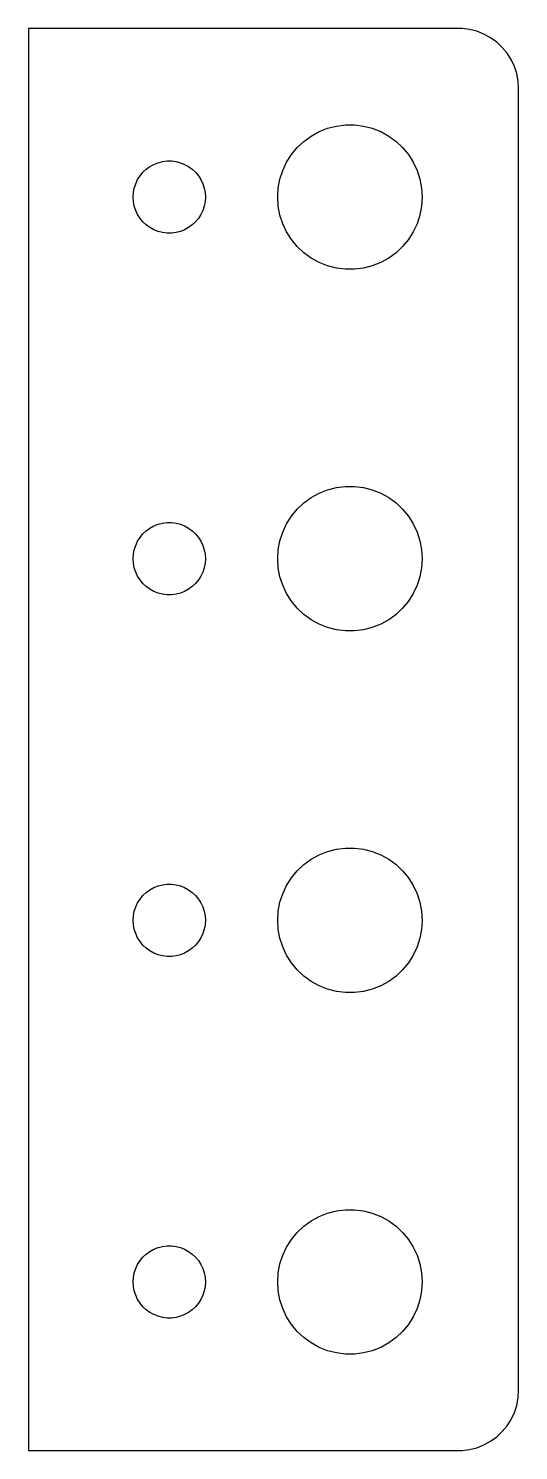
# Model space of a CAD drawing. Header units: metres. Extents: x -30 to 30, y -29 to 236.
# Drawn here: x 9.2 to 29.5, y 39.5 to 98.5 of the extents above; entities that cross this region are included whole.
import ezdxf

# ---------------------------------------------------------------- set-up
doc = ezdxf.new("R2010")
doc.units = ezdxf.units.M

msp = doc.modelspace()

# ---------------------------------------------------------------- linework, layer by layer
for p, q in [((27.157, 98.4951), (9.15286, 98.4951)), ((9.15286, 98.4951), (9.15286, 39.5049)), ((27.4684, 98.4557), (27.157, 98.4951)), ((27.7725, 98.3776), (27.4684, 98.4557)), ((28.0644, 98.2621), (27.7725, 98.3776)), ((28.3396, 98.1108), (28.0644, 98.2621)), ((28.5936, 97.9263), (28.3396, 98.1108)), ((28.8224, 97.7114), (28.5936, 97.9263)), ((29.0225, 97.4695), (28.8224, 97.7114)), ((29.1908, 97.2044), (29.0225, 97.4695)), ((29.3244, 96.9203), (29.1908, 97.2044)), ((29.4214, 96.6217), (29.3244, 96.9203)), ((29.4803, 96.3133), (29.4214, 96.6217)), ((29.5, 96), (29.4803, 96.3133)), ((29.5, 42), (29.5, 96)), ((21.5729, 94.3532), (21.9379, 94.4469)), ((21.9379, 94.4469), (22.3116, 94.4941)), ((22.3116, 94.4941), (22.6884, 94.4941)), ((22.6884, 94.4941), (23.0621, 94.4469)), ((23.0621, 94.4469), (23.427, 94.3532)), ((20.3131, 93.5536), (20.5877, 93.8115)), ((20.5877, 93.8115), (20.8925, 94.033)), ((20.8925, 94.033), (21.2227, 94.2145)), ((21.2227, 94.2145), (21.5729, 94.3532)), ((23.427, 94.3532), (23.7773, 94.2145)), ((23.7773, 94.2145), (24.1075, 94.033)), ((24.1075, 94.033), (24.4123, 93.8115)), ((24.4123, 93.8115), (24.6869, 93.5536)), ((19.8711, 92.9453), (20.0729, 93.2634)), ((20.0729, 93.2634), (20.3131, 93.5536)), ((24.6869, 93.5536), (24.927, 93.2634)), ((24.927, 93.2634), (25.1289, 92.9453)), ((13.9065, 92.5268), (14.0439, 92.6558)), ((14.0439, 92.6558), (14.1963, 92.7665)), ((14.1963, 92.7665), (14.3613, 92.8572)), ((14.3613, 92.8572), (14.5365, 92.9266)), ((14.5365, 92.9266), (14.7189, 92.9734)), ((14.7189, 92.9734), (14.9058, 92.997)), ((14.9058, 92.997), (15.0942, 92.997)), ((15.0942, 92.997), (15.2811, 92.9734)), ((15.2811, 92.9734), (15.4635, 92.9266)), ((15.4635, 92.9266), (15.6387, 92.8572)), ((15.6387, 92.8572), (15.8037, 92.7665)), ((15.8037, 92.7665), (15.9561, 92.6558)), ((15.9561, 92.6558), (16.0934, 92.5268)), ((19.7107, 92.6044), (19.8711, 92.9453)), ((25.1289, 92.9453), (25.2893, 92.6044)), ((13.5471, 91.873), (13.6053, 92.0522)), ((13.6053, 92.0522), (13.6855, 92.2226)), ((13.6855, 92.2226), (13.7865, 92.3817)), ((13.7865, 92.3817), (13.9065, 92.5268)), ((16.0934, 92.5268), (16.2135, 92.3817)), ((16.2135, 92.3817), (16.3145, 92.2226)), ((16.3145, 92.2226), (16.3947, 92.0522)), ((16.3947, 92.0522), (16.4529, 91.873)), ((19.5237, 91.876), (19.5942, 92.2461)), ((19.5942, 92.2461), (19.7107, 92.6044)), ((25.2893, 92.6044), (25.4057, 92.2461)), ((25.4057, 92.2461), (25.4763, 91.876)), ((13.5, 91.5), (13.5118, 91.688)), ((13.5118, 91.312), (13.5, 91.5)), ((13.5118, 91.688), (13.5471, 91.873)), ((16.4529, 91.873), (16.4882, 91.688)), ((16.4882, 91.688), (16.5, 91.5)), ((16.5, 91.5), (16.4882, 91.312)), ((19.5, 91.5), (19.5237, 91.876)), ((19.5237, 91.124), (19.5, 91.5)), ((25.4763, 91.876), (25.5, 91.5)), ((25.5, 91.5), (25.4763, 91.124)), ((13.5471, 91.127), (13.5118, 91.312)), ((13.6053, 90.9478), (13.5471, 91.127)), ((13.6855, 90.7774), (13.6053, 90.9478)), ((16.3947, 90.9478), (16.3145, 90.7774)), ((16.4529, 91.127), (16.3947, 90.9478)), ((16.4882, 91.312), (16.4529, 91.127)), ((19.5942, 90.7539), (19.5237, 91.124)), ((25.4763, 91.124), (25.4057, 90.7539)), ((13.7865, 90.6183), (13.6855, 90.7774)), ((13.9065, 90.4732), (13.7865, 90.6183)), ((14.0439, 90.3442), (13.9065, 90.4732)), ((14.1963, 90.2335), (14.0439, 90.3442)), ((15.9561, 90.3442), (15.8037, 90.2335)), ((16.0934, 90.4732), (15.9561, 90.3442)), ((16.2135, 90.6183), (16.0934, 90.4732)), ((16.3145, 90.7774), (16.2135, 90.6183)), ((19.7107, 90.3956), (19.5942, 90.7539)), ((19.8711, 90.0547), (19.7107, 90.3956)), ((25.2893, 90.3956), (25.1289, 90.0547)), ((25.4057, 90.7539), (25.2893, 90.3956)), ((14.3613, 90.1428), (14.1963, 90.2335)), ((14.5365, 90.0734), (14.3613, 90.1428)), ((14.7189, 90.0266), (14.5365, 90.0734)), ((14.9058, 90.003), (14.7189, 90.0266)), ((15.0942, 90.003), (14.9058, 90.003)), ((15.2811, 90.0266), (15.0942, 90.003)), ((15.4635, 90.0734), (15.2811, 90.0266)), ((15.6387, 90.1428), (15.4635, 90.0734)), ((15.8037, 90.2335), (15.6387, 90.1428)), ((20.0729, 89.7366), (19.8711, 90.0547)), ((20.3131, 89.4464), (20.0729, 89.7366)), ((24.927, 89.7366), (24.6869, 89.4464)), ((25.1289, 90.0547), (24.927, 89.7366)), ((20.5877, 89.1885), (20.3131, 89.4464)), ((20.8925, 88.967), (20.5877, 89.1885)), ((24.4123, 89.1885), (24.1075, 88.967)), ((24.6869, 89.4464), (24.4123, 89.1885)), ((21.2227, 88.7855), (20.8925, 88.967)), ((21.5729, 88.6468), (21.2227, 88.7855)), ((21.9379, 88.5531), (21.5729, 88.6468)), ((22.3116, 88.5059), (21.9379, 88.5531)), ((22.6884, 88.5059), (22.3116, 88.5059)), ((23.0621, 88.5531), (22.6884, 88.5059)), ((23.427, 88.6468), (23.0621, 88.5531)), ((23.7773, 88.7855), (23.427, 88.6468)), ((24.1075, 88.967), (23.7773, 88.7855)), ((20.8925, 79.033), (21.2227, 79.2145)), ((21.2227, 79.2145), (21.5729, 79.3532)), ((21.5729, 79.3532), (21.9379, 79.4469)), ((21.9379, 79.4469), (22.3116, 79.4941)), ((22.3116, 79.4941), (22.6884, 79.4941)), ((22.6884, 79.4941), (23.0621, 79.4469)), ((23.0621, 79.4469), (23.427, 79.3532)), ((23.427, 79.3532), (23.7773, 79.2145)), ((23.7773, 79.2145), (24.1075, 79.033)), ((20.0729, 78.2634), (20.3131, 78.5536)), ((20.3131, 78.5536), (20.5877, 78.8115)), ((20.5877, 78.8115), (20.8925, 79.033)), ((24.1075, 79.033), (24.4123, 78.8115)), ((24.4123, 78.8115), (24.6869, 78.5536)), ((24.6869, 78.5536), (24.927, 78.2634)), ((14.3613, 77.8572), (14.5365, 77.9266)), ((14.5365, 77.9266), (14.7189, 77.9734)), ((14.7189, 77.9734), (14.9058, 77.997)), ((14.9058, 77.997), (15.0942, 77.997)), ((15.0942, 77.997), (15.2811, 77.9734)), ((15.2811, 77.9734), (15.4635, 77.9266)), ((15.4635, 77.9266), (15.6387, 77.8572)), ((19.7107, 77.6044), (19.8711, 77.9453)), ((19.8711, 77.9453), (20.0729, 78.2634)), ((24.927, 78.2634), (25.1289, 77.9453)), ((25.1289, 77.9453), (25.2893, 77.6044)), ((13.6855, 77.2226), (13.7865, 77.3817)), ((13.7865, 77.3817), (13.9065, 77.5268)), ((13.9065, 77.5268), (14.0439, 77.6558)), ((14.0439, 77.6558), (14.1963, 77.7665)), ((14.1963, 77.7665), (14.3613, 77.8572)), ((15.6387, 77.8572), (15.8037, 77.7665)), ((15.8037, 77.7665), (15.9561, 77.6558)), ((15.9561, 77.6558), (16.0934, 77.5268)), ((16.0934, 77.5268), (16.2135, 77.3817)), ((16.2135, 77.3817), (16.3145, 77.2226)), ((19.5942, 77.2461), (19.7107, 77.6044)), ((25.2893, 77.6044), (25.4057, 77.2461)), ((13.5, 76.5), (13.5118, 76.688)), ((13.5118, 76.688), (13.5471, 76.873)), ((13.5471, 76.873), (13.6053, 77.0522)), ((13.6053, 77.0522), (13.6855, 77.2226)), ((16.3145, 77.2226), (16.3947, 77.0522)), ((16.3947, 77.0522), (16.4529, 76.873)), ((16.4529, 76.873), (16.4882, 76.688)), ((16.4882, 76.688), (16.5, 76.5)), ((19.5, 76.5), (19.5237, 76.876)), ((19.5237, 76.876), (19.5942, 77.2461)), ((25.4057, 77.2461), (25.4763, 76.876)), ((25.4763, 76.876), (25.5, 76.5)), ((13.5118, 76.312), (13.5, 76.5)), ((13.5471, 76.127), (13.5118, 76.312)), ((13.6053, 75.9478), (13.5471, 76.127)), ((16.4529, 76.127), (16.3947, 75.9478)), ((16.4882, 76.312), (16.4529, 76.127)), ((16.5, 76.5), (16.4882, 76.312)), ((19.5237, 76.124), (19.5, 76.5)), ((19.5942, 75.7539), (19.5237, 76.124)), ((25.4763, 76.124), (25.4057, 75.7539)), ((25.5, 76.5), (25.4763, 76.124)), ((13.6855, 75.7774), (13.6053, 75.9478)), ((13.7865, 75.6183), (13.6855, 75.7774)), ((13.9065, 75.4732), (13.7865, 75.6183)), ((16.2135, 75.6183), (16.0934, 75.4732)), ((16.3145, 75.7774), (16.2135, 75.6183)), ((16.3947, 75.9478), (16.3145, 75.7774)), ((19.7107, 75.3956), (19.5942, 75.7539)), ((25.4057, 75.7539), (25.2893, 75.3956)), ((14.0439, 75.3442), (13.9065, 75.4732)), ((14.1963, 75.2335), (14.0439, 75.3442)), ((14.3613, 75.1427), (14.1963, 75.2335)), ((14.5365, 75.0734), (14.3613, 75.1427)), ((14.7189, 75.0266), (14.5365, 75.0734)), ((14.9058, 75.003), (14.7189, 75.0266)), ((15.0942, 75.003), (14.9058, 75.003)), ((15.2811, 75.0266), (15.0942, 75.003)), ((15.4635, 75.0734), (15.2811, 75.0266)), ((15.6387, 75.1427), (15.4635, 75.0734)), ((15.8037, 75.2335), (15.6387, 75.1427)), ((15.9561, 75.3442), (15.8037, 75.2335)), ((16.0934, 75.4732), (15.9561, 75.3442)), ((19.8711, 75.0547), (19.7107, 75.3956)), ((20.0729, 74.7366), (19.8711, 75.0547)), ((25.1289, 75.0547), (24.927, 74.7366)), ((25.2893, 75.3956), (25.1289, 75.0547)), ((20.3131, 74.4464), (20.0729, 74.7366)), ((20.5877, 74.1884), (20.3131, 74.4464)), ((24.6869, 74.4464), (24.4123, 74.1884)), ((24.927, 74.7366), (24.6869, 74.4464)), ((20.8925, 73.967), (20.5877, 74.1884)), ((21.2227, 73.7855), (20.8925, 73.967)), ((21.5729, 73.6468), (21.2227, 73.7855)), ((23.7773, 73.7855), (23.427, 73.6468)), ((24.1075, 73.967), (23.7773, 73.7855)), ((24.4123, 74.1884), (24.1075, 73.967)), ((21.9379, 73.5531), (21.5729, 73.6468)), ((22.3116, 73.5059), (21.9379, 73.5531)), ((22.6884, 73.5059), (22.3116, 73.5059)), ((23.0621, 73.5531), (22.6884, 73.5059)), ((23.427, 73.6468), (23.0621, 73.5531)), ((21.2227, 64.2145), (21.5729, 64.3532)), ((21.5729, 64.3532), (21.9379, 64.4469)), ((21.9379, 64.4469), (22.3116, 64.4941)), ((22.3116, 64.4941), (22.6884, 64.4941)), ((22.6884, 64.4941), (23.0621, 64.4469)), ((23.0621, 64.4469), (23.427, 64.3532)), ((23.427, 64.3532), (23.7773, 64.2145)), ((20.3131, 63.5536), (20.5877, 63.8116)), ((20.5877, 63.8116), (20.8925, 64.033)), ((20.8925, 64.033), (21.2227, 64.2145)), ((23.7773, 64.2145), (24.1075, 64.033)), ((24.1075, 64.033), (24.4123, 63.8116)), ((24.4123, 63.8116), (24.6869, 63.5536)), ((19.8711, 62.9453), (20.0729, 63.2634)), ((20.0729, 63.2634), (20.3131, 63.5536)), ((24.6869, 63.5536), (24.927, 63.2634)), ((24.927, 63.2634), (25.1289, 62.9453)), ((13.9065, 62.5268), (14.0439, 62.6558)), ((14.0439, 62.6558), (14.1963, 62.7665)), ((14.1963, 62.7665), (14.3613, 62.8573)), ((14.3613, 62.8573), (14.5365, 62.9266)), ((14.5365, 62.9266), (14.7189, 62.9734)), ((14.7189, 62.9734), (14.9058, 62.997)), ((14.9058, 62.997), (15.0942, 62.997)), ((15.0942, 62.997), (15.2811, 62.9734)), ((15.2811, 62.9734), (15.4635, 62.9266)), ((15.4635, 62.9266), (15.6387, 62.8573)), ((15.6387, 62.8573), (15.8037, 62.7665)), ((15.8037, 62.7665), (15.9561, 62.6558)), ((15.9561, 62.6558), (16.0934, 62.5268)), ((19.5942, 62.2461), (19.7107, 62.6044)), ((19.7107, 62.6044), (19.8711, 62.9453)), ((25.1289, 62.9453), (25.2893, 62.6044)), ((25.2893, 62.6044), (25.4057, 62.2461)), ((13.5471, 61.873), (13.6053, 62.0522)), ((13.6053, 62.0522), (13.6855, 62.2226)), ((13.6855, 62.2226), (13.7865, 62.3817)), ((13.7865, 62.3817), (13.9065, 62.5268)), ((16.0934, 62.5268), (16.2135, 62.3817)), ((16.2135, 62.3817), (16.3145, 62.2226)), ((16.3145, 62.2226), (16.3947, 62.0522)), ((16.3947, 62.0522), (16.4529, 61.873)), ((19.5237, 61.876), (19.5942, 62.2461)), ((25.4057, 62.2461), (25.4763, 61.876)), ((13.5, 61.5), (13.5118, 61.688)), ((13.5118, 61.312), (13.5, 61.5)), ((13.5118, 61.688), (13.5471, 61.873)), ((16.4529, 61.873), (16.4882, 61.688)), ((16.4882, 61.688), (16.5, 61.5)), ((16.5, 61.5), (16.4882, 61.312)), ((19.5, 61.5), (19.5237, 61.876)), ((19.5237, 61.124), (19.5, 61.5)), ((25.4763, 61.876), (25.5, 61.5)), ((25.5, 61.5), (25.4763, 61.124)), ((13.5471, 61.127), (13.5118, 61.312)), ((13.6053, 60.9478), (13.5471, 61.127)), ((13.6855, 60.7774), (13.6053, 60.9478)), ((13.7865, 60.6183), (13.6855, 60.7774)), ((16.3145, 60.7774), (16.2135, 60.6183)), ((16.3947, 60.9478), (16.3145, 60.7774)), ((16.4529, 61.127), (16.3947, 60.9478)), ((16.4882, 61.312), (16.4529, 61.127)), ((19.5942, 60.7539), (19.5237, 61.124)), ((25.4763, 61.124), (25.4057, 60.7539)), ((13.9065, 60.4732), (13.7865, 60.6183)), ((14.0439, 60.3442), (13.9065, 60.4732)), ((14.1963, 60.2335), (14.0439, 60.3442)), ((14.3613, 60.1428), (14.1963, 60.2335)), ((15.8037, 60.2335), (15.6387, 60.1428)), ((15.9561, 60.3442), (15.8037, 60.2335)), ((16.0934, 60.4732), (15.9561, 60.3442)), ((16.2135, 60.6183), (16.0934, 60.4732)), ((19.7107, 60.3956), (19.5942, 60.7539)), ((19.8711, 60.0547), (19.7107, 60.3956)), ((25.2893, 60.3956), (25.1289, 60.0547)), ((25.4057, 60.7539), (25.2893, 60.3956)), ((14.5365, 60.0734), (14.3613, 60.1428)), ((14.7189, 60.0266), (14.5365, 60.0734)), ((14.9058, 60.003), (14.7189, 60.0266)), ((15.0942, 60.003), (14.9058, 60.003)), ((15.2811, 60.0266), (15.0942, 60.003)), ((15.4635, 60.0734), (15.2811, 60.0266)), ((15.6387, 60.1428), (15.4635, 60.0734)), ((20.0729, 59.7366), (19.8711, 60.0547)), ((20.3131, 59.4464), (20.0729, 59.7366)), ((24.927, 59.7366), (24.6869, 59.4464)), ((25.1289, 60.0547), (24.927, 59.7366)), ((20.5877, 59.1885), (20.3131, 59.4464)), ((20.8925, 58.967), (20.5877, 59.1885)), ((24.4123, 59.1885), (24.1075, 58.967)), ((24.6869, 59.4464), (24.4123, 59.1885)), ((21.2227, 58.7855), (20.8925, 58.967)), ((21.5729, 58.6468), (21.2227, 58.7855)), ((21.9379, 58.5531), (21.5729, 58.6468)), ((22.3116, 58.5059), (21.9379, 58.5531)), ((22.6884, 58.5059), (22.3116, 58.5059)), ((23.0621, 58.5531), (22.6884, 58.5059)), ((23.427, 58.6468), (23.0621, 58.5531)), ((23.7773, 58.7855), (23.427, 58.6468)), ((24.1075, 58.967), (23.7773, 58.7855)), ((20.5877, 48.8115), (20.8925, 49.033)), ((20.8925, 49.033), (21.2227, 49.2145)), ((21.2227, 49.2145), (21.5729, 49.3532)), ((21.5729, 49.3532), (21.9379, 49.4469)), ((21.9379, 49.4469), (22.3116, 49.4941)), ((22.3116, 49.4941), (22.6884, 49.4941)), ((22.6884, 49.4941), (23.0621, 49.4469)), ((23.0621, 49.4469), (23.427, 49.3532)), ((23.427, 49.3532), (23.7773, 49.2145)), ((23.7773, 49.2145), (24.1075, 49.033)), ((24.1075, 49.033), (24.4123, 48.8115)), ((20.0729, 48.2634), (20.3131, 48.5536)), ((20.3131, 48.5536), (20.5877, 48.8115)), ((24.4123, 48.8115), (24.6869, 48.5536)), ((24.6869, 48.5536), (24.927, 48.2634)), ((14.1963, 47.7665), (14.3613, 47.8572)), ((14.3613, 47.8572), (14.5365, 47.9266)), ((14.5365, 47.9266), (14.7189, 47.9734)), ((14.7189, 47.9734), (14.9058, 47.997)), ((14.9058, 47.997), (15.0942, 47.997)), ((15.0942, 47.997), (15.2811, 47.9734)), ((15.2811, 47.9734), (15.4635, 47.9266)), ((15.4635, 47.9266), (15.6387, 47.8572)), ((15.6387, 47.8572), (15.8037, 47.7665)), ((19.7107, 47.6044), (19.8711, 47.9453)), ((19.8711, 47.9453), (20.0729, 48.2634)), ((24.927, 48.2634), (25.1289, 47.9453)), ((25.1289, 47.9453), (25.2893, 47.6044)), ((13.6053, 47.0522), (13.6855, 47.2226)), ((13.6855, 47.2226), (13.7865, 47.3817)), ((13.7865, 47.3817), (13.9065, 47.5268)), ((13.9065, 47.5268), (14.0439, 47.6558)), ((14.0439, 47.6558), (14.1963, 47.7665)), ((15.8037, 47.7665), (15.9561, 47.6558)), ((15.9561, 47.6558), (16.0934, 47.5268)), ((16.0934, 47.5268), (16.2135, 47.3817)), ((16.2135, 47.3817), (16.3145, 47.2226)), ((16.3145, 47.2226), (16.3947, 47.0522)), ((19.5237, 46.876), (19.5942, 47.2461)), ((19.5942, 47.2461), (19.7107, 47.6044)), ((25.2893, 47.6044), (25.4057, 47.2461)), ((25.4057, 47.2461), (25.4763, 46.876)), ((13.5, 46.5), (13.5118, 46.688)), ((13.5118, 46.688), (13.5471, 46.873)), ((13.5471, 46.873), (13.6053, 47.0522)), ((16.3947, 47.0522), (16.4529, 46.873)), ((16.4529, 46.873), (16.4882, 46.688)), ((16.4882, 46.688), (16.5, 46.5)), ((19.5, 46.5), (19.5237, 46.876)), ((25.4763, 46.876), (25.5, 46.5)), ((13.5118, 46.312), (13.5, 46.5)), ((13.5471, 46.127), (13.5118, 46.312)), ((13.6053, 45.9478), (13.5471, 46.127)), ((16.4529, 46.127), (16.3947, 45.9478)), ((16.4882, 46.312), (16.4529, 46.127)), ((16.5, 46.5), (16.4882, 46.312)), ((19.5237, 46.124), (19.5, 46.5)), ((19.5942, 45.7539), (19.5237, 46.124)), ((25.4763, 46.124), (25.4057, 45.7539)), ((25.5, 46.5), (25.4763, 46.124)), ((13.6855, 45.7774), (13.6053, 45.9478)), ((13.7865, 45.6183), (13.6855, 45.7774)), ((13.9065, 45.4732), (13.7865, 45.6183)), ((14.0439, 45.3442), (13.9065, 45.4732)), ((16.0934, 45.4732), (15.9561, 45.3442)), ((16.2135, 45.6183), (16.0934, 45.4732)), ((16.3145, 45.7774), (16.2135, 45.6183)), ((16.3947, 45.9478), (16.3145, 45.7774)), ((19.7107, 45.3956), (19.5942, 45.7539)), ((25.4057, 45.7539), (25.2893, 45.3956)), ((14.1963, 45.2335), (14.0439, 45.3442)), ((14.3613, 45.1428), (14.1963, 45.2335)), ((14.5365, 45.0734), (14.3613, 45.1428)), ((14.7189, 45.0266), (14.5365, 45.0734)), ((14.9058, 45.003), (14.7189, 45.0266)), ((15.0942, 45.003), (14.9058, 45.003)), ((15.2811, 45.0266), (15.0942, 45.003)), ((15.4635, 45.0734), (15.2811, 45.0266)), ((15.6387, 45.1428), (15.4635, 45.0734)), ((15.8037, 45.2335), (15.6387, 45.1428)), ((15.9561, 45.3442), (15.8037, 45.2335)), ((19.8711, 45.0547), (19.7107, 45.3956)), ((20.0729, 44.7366), (19.8711, 45.0547)), ((25.1289, 45.0547), (24.927, 44.7366)), ((25.2893, 45.3956), (25.1289, 45.0547)), ((20.3131, 44.4464), (20.0729, 44.7366)), ((20.5877, 44.1885), (20.3131, 44.4464)), ((24.6869, 44.4464), (24.4123, 44.1885)), ((24.927, 44.7366), (24.6869, 44.4464)), ((20.8925, 43.967), (20.5877, 44.1885)), ((21.2227, 43.7855), (20.8925, 43.967)), ((21.5729, 43.6468), (21.2227, 43.7855)), ((23.7773, 43.7855), (23.427, 43.6468)), ((24.1075, 43.967), (23.7773, 43.7855)), ((24.4123, 44.1885), (24.1075, 43.967)), ((21.9379, 43.5531), (21.5729, 43.6468)), ((22.3116, 43.5059), (21.9379, 43.5531)), ((22.6884, 43.5059), (22.3116, 43.5059)), ((23.0621, 43.5531), (22.6884, 43.5059)), ((23.427, 43.6468), (23.0621, 43.5531)), ((29.4803, 41.6867), (29.5, 42)), ((29.3244, 41.0797), (29.4214, 41.3783)), ((29.4214, 41.3783), (29.4803, 41.6867)), ((29.0225, 40.5305), (29.1908, 40.7956)), ((29.1908, 40.7956), (29.3244, 41.0797)), ((28.5936, 40.0737), (28.8224, 40.2886)), ((28.8224, 40.2886), (29.0225, 40.5305)), ((27.157, 39.5049), (27.4684, 39.5443)), ((27.4684, 39.5443), (27.7725, 39.6224)), ((27.7725, 39.6224), (28.0644, 39.7379)), ((28.0644, 39.7379), (28.3396, 39.8892)), ((28.3396, 39.8892), (28.5936, 40.0737)), ((9.15286, 39.5049), (27.157, 39.5049))]:
    msp.add_line(p, q)

doc.saveas('drawing.dxf')
